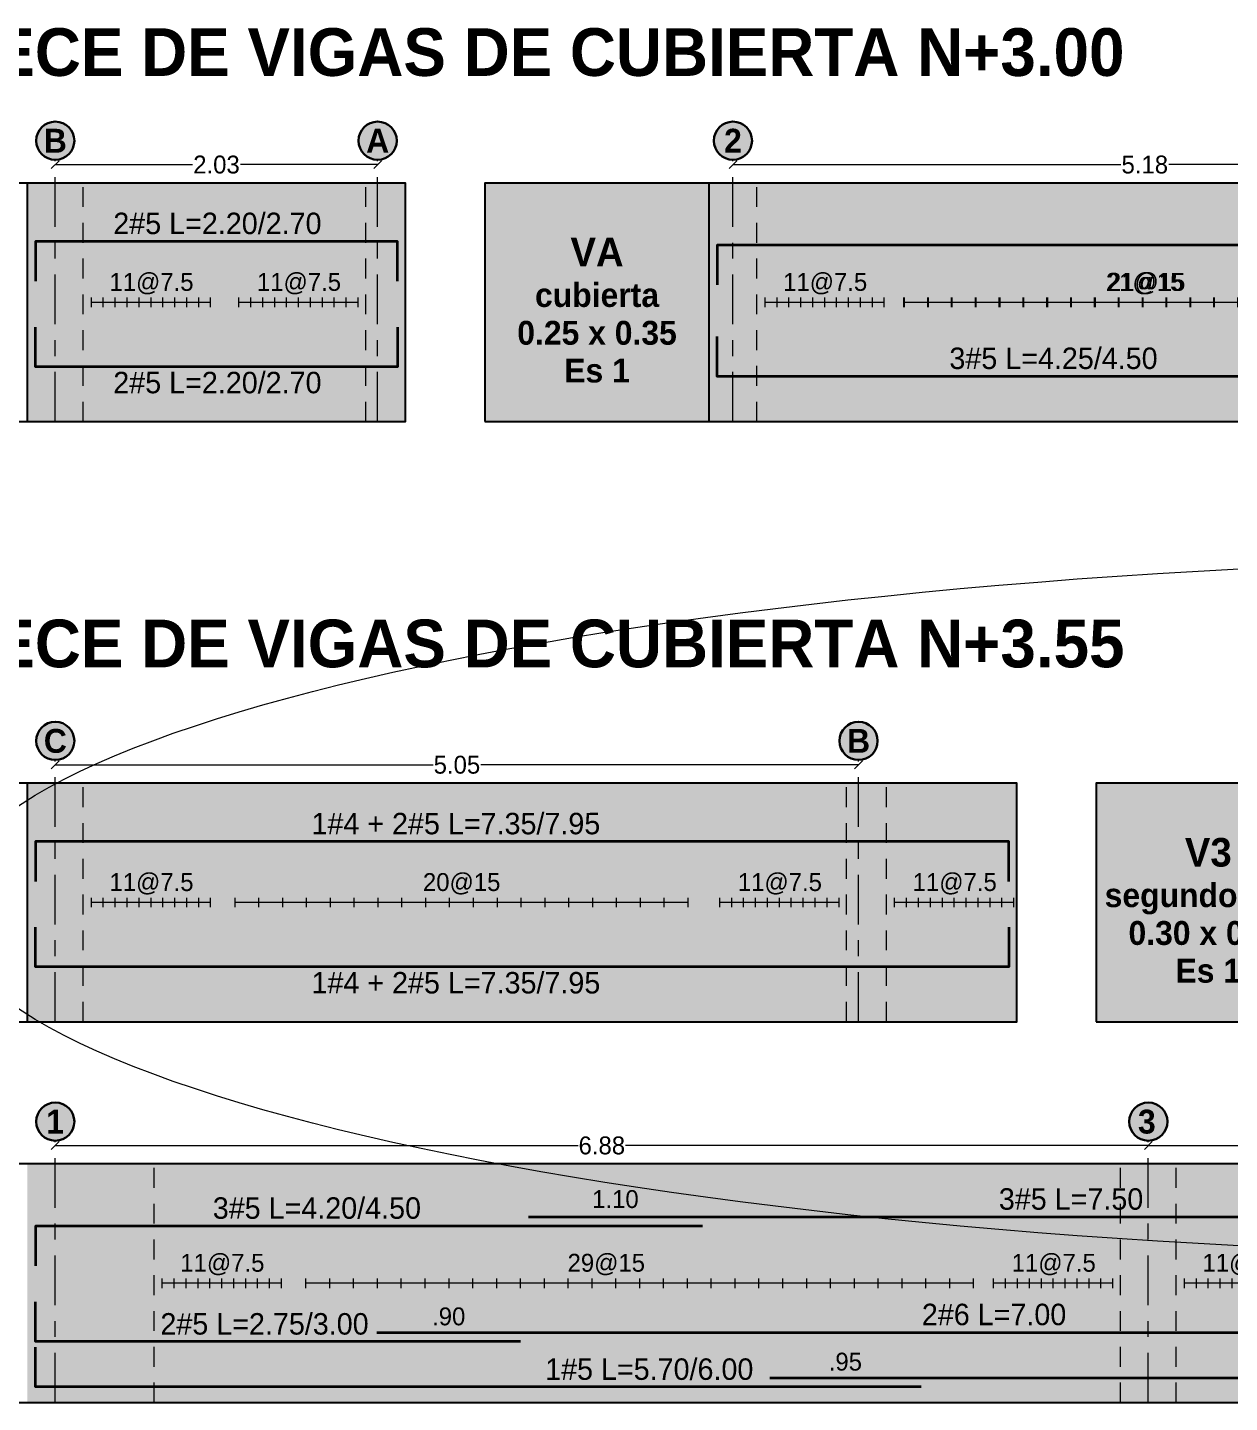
# Model space of a CAD drawing. Header units: metres. Extents: x 187 to 346, y 195 to 238.
# Drawn here: x 311.66 to 319.22, y 212.62 to 221.27 of the extents above; entities that cross this region are included whole.
import ezdxf
from ezdxf.enums import TextEntityAlignment as Align

# ---------------------------------------------------------------- set-up
doc = ezdxf.new("R2010")
doc.units = ezdxf.units.M
doc.linetypes.add('CENTER', pattern=[2, 1.25, -0.25, 0.25, -0.25])
doc.linetypes.add('HIDDEN', pattern=[0.375, 0.25, -0.125])
for name, color, linetype, lineweight, true_color in [('Achu-Sombra 3', 9, 'Continuous', 13, 0xc9c9c9), ('Achu-Sombra 4', 254, 'Continuous', 13, 0xe0e0e0), ('Achu-Sombra 5', 254, 'Continuous', 13, 0xe8e8e8)]:
    doc.layers.add(name, color=color, linetype=linetype, lineweight=lineweight, true_color=true_color)
for name, color, linetype, lineweight in [('Tex-Tex', 8, 'Continuous', 25), ('¡Despiece-Cotas', 13, 'Continuous', 25), ('¡Despiece-Ejes-Linea', 30, 'CENTER', 9), ('¡Despiece-Estribos', 1, 'Continuous', 13), ('¡Despiece-Nudos', 7, 'HIDDEN', 9), ('¡Despiece-Refuerzo 1', 144, 'Continuous', 35), ('¡Despiece-T-refuerzo', 8, 'Continuous', 25), ('¡Despiece-Título', 7, 'Continuous', 25), ('¡Despiece-Vigas', 8, 'Continuous', 25), ('¡Ejes-Etiqueta', 1, 'Continuous', 30), ('¡Ejes-Linea', 8, 'CENTER', 9), ('¡Ejes-Texto', 7, 'Continuous', 25)]:
    doc.layers.add(name, color=color, linetype=linetype, lineweight=lineweight)
doc.layers.add('¡¡NOTAS QUE NO SE IMPRIMEN', color=5, linetype='Continuous', lineweight=0, plot=False)
doc.styles.add('Century Gothic', font='GOTHIC.TTF')
doc.styles.add('Century Gothic Gordas', font='GOTHICB.TTF')
doc.styles.add('Cotas', font='GOTHIC.TTF')
doc.dimstyles.new('NINGUNA', dxfattribs={"dimtxt": 0.1125, "dimasz": 0.065, "dimexe": 0.025, "dimexo": 0.075, "dimgap": 0.005, "dimtad": 0, "dimtoh": 1, "dimzin": 4, "dimdsep": 46, "dimtxsty": 'Cotas', "dimblk": 'OBLIQUE', "dimcen": 0, "dimse1": 1, "dimse2": 1, "dimclrd": 256, "dimclre": 256, "dimclrt": 256, "dimadec": 1, "dimazin": 0, "dimtfac": 1.333333, "dimtix": 1, "dimtofl": 0, "dimtmove": 2, "dimatfit": 0, "dimfxl": 1, "dimtolj": 1, "dimtzin": 0, "dimlwd": 9, "dimlwe": 9, "dimarcsym": 0})

# ---------------------------------------------------------------- blocks, each defined once
blk = doc.blocks.new('*U24')
blk.add_solid([(0, 0), (0.45, 0), (0, -2.25), (0.45, -2.25)])
blk = doc.blocks.new('*U33')
blk.add_solid([(0, 0), (7.285, 0), (0, -2.25), (7.285, -2.25)])
blk = doc.blocks.new('*U15')
blk.add_solid([(0, 0), (1.23, 0), (0, -2.25), (1.23, -2.25)])
blk = doc.blocks.new('*U32')
blk.add_solid([(0, 0), (2.667, 0), (0, -2.25), (2.667, -2.25)])
blk = doc.blocks.new('*U12')
blk.add_solid([(0, 0), (0.525, 0), (0, -2.25), (0.525, -2.25)])
blk = doc.blocks.new('*U14')
blk.add_solid([(0, 0), (0.375, 0), (0, -2.25), (0.375, -2.25)])
blk = doc.blocks.new('Fleje despiece')
at = {"layer": '¡Despiece-Estribos'}
blk.add_line((0, 0.045375), (0, -0.045375), dxfattribs=at)
blk = doc.blocks.new('*U187')
at = {"layer": '¡Despiece-Estribos', "xscale": 0.6666666666666665, "yscale": 0.6666666666666665, "zscale": 0.6666666666666665}
blk.add_blockref('Fleje despiece', (0, 0), dxfattribs=at)
blk = doc.blocks.new('*U188')
at = {"layer": '¡Despiece-Estribos', "color": 0, "linetype": 'ByBlock', "lineweight": -2, "transparency": 16777216}
for p in [(0, 0), (0.075, 0), (0.15, 0), (0.225, 0), (0.3, 0), (0.375, 0), (0.45, 0), (0.525, 0), (0.6, 0), (0.675, 0), (0.75, 0)]:
    blk.add_blockref('*U187', p, dxfattribs=at)
blk = doc.blocks.new('_Oblique')
at = {"color": 0, "linetype": 'ByBlock', "lineweight": -2}
blk.add_line((-0.5, -0.5), (0.5, 0.5), dxfattribs=at)
blk = doc.blocks.new('*D426')
at = {"layer": 'Defpoints', "color": 0, "transparency": 16777216}
for p in [(311.8347, 220.4361), (313.8626, 220.4361), (313.8626, 220.4055)]:
    blk.add_point(p, dxfattribs=at)
at = {"layer": '¡Despiece-Cotas', "lineweight": 9, "transparency": 16777216}
for p, q in [((311.8347, 220.4055), (312.6971, 220.4055)), ((313.8626, 220.4055), (313.0002, 220.4055))]:
    blk.add_line(p, q, dxfattribs=at)
at = {"layer": '¡Despiece-Cotas', "lineweight": 9, "transparency": 16777216, "xscale": 0.05, "yscale": 0.05, "zscale": 0.05, "rotation": 180}
blk.add_blockref('_Oblique', (311.8347, 220.4055), dxfattribs=at)
at = {"layer": '¡Despiece-Cotas', "lineweight": 9, "transparency": 16777216, "xscale": 0.05, "yscale": 0.05, "zscale": 0.05}
blk.add_blockref('_Oblique', (313.8626, 220.4055), dxfattribs=at)
at = {"layer": '¡Despiece-Cotas', "transparency": 16777216, "insert": (312.8487, 220.4055), "char_height": 0.1125, "attachment_point": 5, "style": 'Cotas'}
blk.add_mtext('\\A1;2.03', dxfattribs=at)
blk = doc.blocks.new('Etiqueta Ejes')
at = {"layer": '¡Ejes-Etiqueta', "true_color": 0xe0e0e0}
h = blk.add_hatch(color=254, dxfattribs=at)
h.dxf.hatch_style = 1
edge = h.paths.add_edge_path()
edge.add_arc((0, 0), 0.12, 0, 360)
at = {"layer": '¡Ejes-Etiqueta'}
blk.add_circle((0, 0), 0.12, dxfattribs=at)
blk = doc.blocks.new('*U185')
at = {"layer": '¡Despiece-Estribos', "xscale": 0.6666666666666665, "yscale": 0.6666666666666665, "zscale": 0.6666666666666665}
blk.add_blockref('Fleje despiece', (0, 0), dxfattribs=at)
blk = doc.blocks.new('*U186')
at = {"layer": '¡Despiece-Estribos', "color": 0, "linetype": 'ByBlock', "lineweight": -2, "transparency": 16777216}
for p in [(0, 0), (0.075, 0), (0.15, 0), (0.225, 0), (0.3, 0), (0.375, 0), (0.45, 0), (0.525, 0), (0.6, 0), (0.675, 0), (0.75, 0)]:
    blk.add_blockref('*U185', p, dxfattribs=at)
blk = doc.blocks.new('*U8')
blk.add_solid([(0, 0), (8.81, 0), (0, -2.25), (8.81, -2.25)])
blk = doc.blocks.new('*U259')
at = {"layer": '¡Despiece-Estribos', "xscale": 0.6666666666666665, "yscale": 0.6666666666666665, "zscale": 0.6666666666666665}
blk.add_blockref('Fleje despiece', (0, 0), dxfattribs=at)
blk = doc.blocks.new('*U260')
at = {"layer": '¡Despiece-Estribos', "color": 0, "linetype": 'ByBlock', "lineweight": -2, "transparency": 16777216}
for p in [(0, 0), (0.075, 0), (0.15, 0), (0.225, 0), (0.3, 0), (0.375, 0), (0.45, 0), (0.525, 0), (0.6, 0), (0.675, 0), (0.75, 0)]:
    blk.add_blockref('*U259', p, dxfattribs=at)
blk = doc.blocks.new('*U40')
at = {"layer": '¡Despiece-Estribos', "xscale": 0.6666666666666665, "yscale": 0.6666666666666665, "zscale": 0.6666666666666665}
blk.add_blockref('Fleje despiece', (0, 0), dxfattribs=at)
blk = doc.blocks.new('*U41')
at = {"layer": '¡Despiece-Estribos', "color": 0, "linetype": 'ByBlock', "lineweight": -2, "transparency": 16777216}
for p in [(0, 0), (0.15, 0), (0.3, 0), (0.45, 0), (0.6, 0), (0.75, 0), (0.9, 0), (1.05, 0), (1.2, 0), (1.35, 0), (1.5, 0), (1.65, 0), (1.8, 0), (1.95, 0), (2.1, 0), (2.25, 0), (2.4, 0), (2.55, 0), (2.7, 0), (2.85, 0)]:
    blk.add_blockref('*U40', p, dxfattribs=at)
blk = doc.blocks.new('*D377')
at = {"layer": 'Defpoints', "color": 0, "transparency": 16777216}
for p in [(311.8347, 216.6615), (316.8879, 216.6615), (316.8879, 216.631)]:
    blk.add_point(p, dxfattribs=at)
at = {"layer": '¡Despiece-Cotas', "lineweight": 9, "transparency": 16777216}
for p, q in [((311.8347, 216.631), (314.211, 216.631)), ((316.8879, 216.631), (314.5116, 216.631))]:
    blk.add_line(p, q, dxfattribs=at)
at = {"layer": '¡Despiece-Cotas', "lineweight": 9, "transparency": 16777216, "xscale": 0.05, "yscale": 0.05, "zscale": 0.05, "rotation": 180}
blk.add_blockref('_Oblique', (311.8347, 216.631), dxfattribs=at)
at = {"layer": '¡Despiece-Cotas', "lineweight": 9, "transparency": 16777216, "xscale": 0.05, "yscale": 0.05, "zscale": 0.05}
blk.add_blockref('_Oblique', (316.8879, 216.631), dxfattribs=at)
at = {"layer": '¡Despiece-Cotas', "transparency": 16777216, "insert": (314.3613, 216.631), "char_height": 0.1125, "attachment_point": 5, "style": 'Cotas'}
blk.add_mtext('\\A1;5.05', dxfattribs=at)
blk = doc.blocks.new('*U255')
at = {"layer": '¡Despiece-Estribos', "xscale": 0.6666666666666665, "yscale": 0.6666666666666665, "zscale": 0.6666666666666665}
blk.add_blockref('Fleje despiece', (0, 0), dxfattribs=at)
blk = doc.blocks.new('*U256')
at = {"layer": '¡Despiece-Estribos', "color": 0, "linetype": 'ByBlock', "lineweight": -2, "transparency": 16777216}
for p in [(0, 0), (0.075, 0), (0.15, 0), (0.225, 0), (0.3, 0), (0.375, 0), (0.45, 0), (0.525, 0), (0.6, 0), (0.675, 0), (0.75, 0)]:
    blk.add_blockref('*U255', p, dxfattribs=at)
blk = doc.blocks.new('*U257')
at = {"layer": '¡Despiece-Estribos', "xscale": 0.6666666666666665, "yscale": 0.6666666666666665, "zscale": 0.6666666666666665}
blk.add_blockref('Fleje despiece', (0, 0), dxfattribs=at)
blk = doc.blocks.new('*U258')
at = {"layer": '¡Despiece-Estribos', "color": 0, "linetype": 'ByBlock', "lineweight": -2, "transparency": 16777216}
for p in [(0, 0), (0.075, 0), (0.15, 0), (0.225, 0), (0.3, 0), (0.375, 0), (0.45, 0), (0.525, 0), (0.6, 0), (0.675, 0), (0.75, 0)]:
    blk.add_blockref('*U257', p, dxfattribs=at)
blk = doc.blocks.new('*U21')
blk.add_solid([(0, 0), (8.741, 0), (0, -2.25), (8.741, -2.25)])
blk = doc.blocks.new('*U13')
blk.add_solid([(0, 0), (9.978, 0), (0, -2.25), (9.978, -2.25)])
blk = doc.blocks.new('*U20')
blk.add_solid([(0, 0), (1.194, 0), (0, -2.25), (1.194, -2.25)])
blk = doc.blocks.new('*D379')
at = {"layer": 'Defpoints', "color": 0, "transparency": 16777216}
for p in [(318.7108, 214.2672), (324.8953, 214.2672), (324.8953, 214.2366)]:
    blk.add_point(p, dxfattribs=at)
at = {"layer": '¡Despiece-Cotas', "lineweight": 9, "transparency": 16777216}
for p, q in [((318.7108, 214.2366), (321.6541, 214.2366)), ((324.8953, 214.2366), (321.952, 214.2366))]:
    blk.add_line(p, q, dxfattribs=at)
at = {"layer": '¡Despiece-Cotas', "lineweight": 9, "transparency": 16777216, "xscale": 0.05, "yscale": 0.05, "zscale": 0.05, "rotation": 180}
blk.add_blockref('_Oblique', (318.7108, 214.2366), dxfattribs=at)
at = {"layer": '¡Despiece-Cotas', "lineweight": 9, "transparency": 16777216, "xscale": 0.05, "yscale": 0.05, "zscale": 0.05}
blk.add_blockref('_Oblique', (324.8953, 214.2366), dxfattribs=at)
at = {"layer": '¡Despiece-Cotas', "transparency": 16777216, "insert": (321.8031, 214.2366), "char_height": 0.1125, "attachment_point": 5, "style": 'Cotas'}
blk.add_mtext('\\A1;6.18', dxfattribs=at)
blk = doc.blocks.new('*D380')
at = {"layer": 'Defpoints', "color": 0, "transparency": 16777216}
for p in [(311.8347, 214.2672), (311.8347, 214.2366), (318.7108, 214.2672)]:
    blk.add_point(p, dxfattribs=at)
at = {"layer": '¡Despiece-Cotas', "lineweight": 9, "transparency": 16777216}
for p, q in [((311.8347, 214.2366), (315.1238, 214.2366)), ((318.7108, 214.2366), (315.4217, 214.2366))]:
    blk.add_line(p, q, dxfattribs=at)
at = {"layer": '¡Despiece-Cotas', "lineweight": 9, "transparency": 16777216, "xscale": 0.05, "yscale": 0.05, "zscale": 0.05, "rotation": 180}
blk.add_blockref('_Oblique', (311.8347, 214.2366), dxfattribs=at)
at = {"layer": '¡Despiece-Cotas', "lineweight": 9, "transparency": 16777216, "xscale": 0.05, "yscale": 0.05, "zscale": 0.05}
blk.add_blockref('_Oblique', (318.7108, 214.2366), dxfattribs=at)
at = {"layer": '¡Despiece-Cotas', "transparency": 16777216, "insert": (315.2728, 214.2366), "char_height": 0.1125, "attachment_point": 5, "style": 'Cotas'}
blk.add_mtext('\\A1;6.88', dxfattribs=at)
blk = doc.blocks.new('*D381')
at = {"layer": 'Defpoints', "color": 0, "transparency": 16777216}
for p in [(314.8107, 213.899), (314.8107, 213.7869), (315.9059, 213.7299)]:
    blk.add_point(p, dxfattribs=at)
at = {"layer": '¡Despiece-Cotas', "transparency": 16777216, "insert": (315.3583, 213.899), "char_height": 0.1125, "attachment_point": 5, "style": 'Cotas'}
blk.add_mtext('\\A1;1.10', dxfattribs=at)
blk = doc.blocks.new('*D383')
at = {"layer": 'Defpoints', "color": 0, "transparency": 16777216}
for p in [(317.2813, 212.8767), (316.3288, 212.7759), (317.2813, 212.719)]:
    blk.add_point(p, dxfattribs=at)
at = {"layer": '¡Despiece-Cotas', "transparency": 16777216, "insert": (316.805, 212.8767), "char_height": 0.1125, "attachment_point": 5, "style": 'Cotas'}
blk.add_mtext('\\A1;.95', dxfattribs=at)
blk = doc.blocks.new('*D393')
at = {"layer": 'Defpoints', "color": 0, "transparency": 16777216}
for p in [(314.7608, 213.1614), (313.8583, 213.0607), (314.7608, 213.0038)]:
    blk.add_point(p, dxfattribs=at)
at = {"layer": '¡Despiece-Cotas', "transparency": 16777216, "insert": (314.3096, 213.1614), "char_height": 0.1125, "attachment_point": 5, "style": 'Cotas'}
blk.add_mtext('\\A1;.90', dxfattribs=at)
blk = doc.blocks.new('*U50')
at = {"layer": '¡Despiece-Estribos', "xscale": 0.6666666666666665, "yscale": 0.6666666666666665, "zscale": 0.6666666666666665}
blk.add_blockref('Fleje despiece', (0, 0), dxfattribs=at)
blk = doc.blocks.new('*U51')
at = {"layer": '¡Despiece-Estribos', "color": 0, "linetype": 'ByBlock', "lineweight": -2, "transparency": 16777216}
for p in [(0, 0), (0.075, 0), (0.15, 0), (0.225, 0), (0.3, 0), (0.375, 0), (0.45, 0), (0.525, 0), (0.6, 0), (0.675, 0), (0.75, 0)]:
    blk.add_blockref('*U50', p, dxfattribs=at)
blk = doc.blocks.new('*U52')
at = {"layer": '¡Despiece-Estribos', "xscale": 0.6666666666666665, "yscale": 0.6666666666666665, "zscale": 0.6666666666666665}
blk.add_blockref('Fleje despiece', (0, 0), dxfattribs=at)
blk = doc.blocks.new('*U53')
at = {"layer": '¡Despiece-Estribos', "color": 0, "linetype": 'ByBlock', "lineweight": -2, "transparency": 16777216}
for p in [(0, 0), (0.15, 0), (0.3, 0), (0.45, 0), (0.6, 0), (0.75, 0), (0.9, 0), (1.05, 0), (1.2, 0), (1.35, 0), (1.5, 0), (1.65, 0), (1.8, 0), (1.95, 0), (2.1, 0), (2.25, 0), (2.4, 0), (2.55, 0), (2.7, 0), (2.85, 0), (3, 0), (3.15, 0), (3.3, 0), (3.45, 0), (3.6, 0), (3.75, 0), (3.9, 0), (4.05, 0), (4.2, 0)]:
    blk.add_blockref('*U52', p, dxfattribs=at)
blk = doc.blocks.new('*U58')
at = {"layer": '¡Despiece-Estribos', "xscale": 0.6666666666666665, "yscale": 0.6666666666666665, "zscale": 0.6666666666666665}
blk.add_blockref('Fleje despiece', (0, 0), dxfattribs=at)
blk = doc.blocks.new('*U39')
at = {"layer": '¡Despiece-Estribos', "color": 0, "linetype": 'ByBlock', "lineweight": -2, "transparency": 16777216}
for p in [(0, 0), (0.075, 0), (0.15, 0), (0.225, 0), (0.3, 0), (0.375, 0), (0.45, 0), (0.525, 0), (0.6, 0), (0.675, 0), (0.75, 0)]:
    blk.add_blockref('*U58', p, dxfattribs=at)
blk = doc.blocks.new('*U54')
at = {"layer": '¡Despiece-Estribos', "xscale": 0.6666666666666665, "yscale": 0.6666666666666665, "zscale": 0.6666666666666665}
blk.add_blockref('Fleje despiece', (0, 0), dxfattribs=at)
blk = doc.blocks.new('*U55')
at = {"layer": '¡Despiece-Estribos', "color": 0, "linetype": 'ByBlock', "lineweight": -2, "transparency": 16777216}
for p in [(0, 0), (0.075, 0), (0.15, 0), (0.225, 0), (0.3, 0), (0.375, 0), (0.45, 0), (0.525, 0), (0.6, 0), (0.675, 0), (0.75, 0)]:
    blk.add_blockref('*U54', p, dxfattribs=at)
blk = doc.blocks.new('*U7')
blk.add_solid([(0, 0), (2.115, 0), (0, -2.25), (2.115, -2.25)])
blk = doc.blocks.new('*D396')
at = {"layer": 'Defpoints', "color": 0, "transparency": 16777216}
for p in [(321.2796, 220.4055), (316.0979, 220.2895), (321.2796, 220.2895)]:
    blk.add_point(p, dxfattribs=at)
at = {"layer": '¡Despiece-Cotas', "lineweight": 9, "transparency": 16777216}
for p, q in [((316.0979, 220.4055), (318.5377, 220.4055)), ((321.2796, 220.4055), (318.8398, 220.4055))]:
    blk.add_line(p, q, dxfattribs=at)
at = {"layer": '¡Despiece-Cotas', "lineweight": 9, "transparency": 16777216, "xscale": 0.05, "yscale": 0.05, "zscale": 0.05, "rotation": 180}
blk.add_blockref('_Oblique', (316.0979, 220.4055), dxfattribs=at)
at = {"layer": '¡Despiece-Cotas', "lineweight": 9, "transparency": 16777216, "xscale": 0.05, "yscale": 0.05, "zscale": 0.05}
blk.add_blockref('_Oblique', (321.2796, 220.4055), dxfattribs=at)
at = {"layer": '¡Despiece-Cotas', "transparency": 16777216, "insert": (318.6887, 220.4055), "char_height": 0.1125, "attachment_point": 5, "style": 'Cotas'}
blk.add_mtext('\\A1;5.18', dxfattribs=at)
blk = doc.blocks.new('*U63')
at = {"layer": '¡Despiece-Estribos', "xscale": 0.6666666666666665, "yscale": 0.6666666666666665, "zscale": 0.6666666666666665}
blk.add_blockref('Fleje despiece', (0, 0), dxfattribs=at)
blk = doc.blocks.new('*U64')
at = {"layer": '¡Despiece-Estribos', "color": 0, "linetype": 'ByBlock', "lineweight": -2, "transparency": 16777216}
for p in [(0, 0), (0.15, 0), (0.3, 0), (0.45, 0), (0.6, 0), (0.75, 0), (0.9, 0), (1.05, 0), (1.2, 0), (1.35, 0), (1.5, 0), (1.65, 0), (1.8, 0), (1.95, 0), (2.1, 0), (2.25, 0), (2.4, 0), (2.55, 0), (2.7, 0), (2.85, 0), (3, 0)]:
    blk.add_blockref('*U63', p, dxfattribs=at)
blk = doc.blocks.new('*U61')
at = {"layer": '¡Despiece-Estribos', "xscale": 0.6666666666666665, "yscale": 0.6666666666666665, "zscale": 0.6666666666666665}
blk.add_blockref('Fleje despiece', (0, 0), dxfattribs=at)
blk = doc.blocks.new('*U62')
at = {"layer": '¡Despiece-Estribos', "color": 0, "linetype": 'ByBlock', "lineweight": -2, "transparency": 16777216}
for p in [(0, 0), (0.075, 0), (0.15, 0), (0.225, 0), (0.3, 0), (0.375, 0), (0.45, 0), (0.525, 0), (0.6, 0), (0.675, 0), (0.75, 0)]:
    blk.add_blockref('*U61', p, dxfattribs=at)
blk = doc.blocks.new('*U73')
at = {"layer": '¡Despiece-Estribos', "xscale": 0.6666666666666665, "yscale": 0.6666666666666665, "zscale": 0.6666666666666665}
blk.add_blockref('Fleje despiece', (0, 0), dxfattribs=at)
blk = doc.blocks.new('*U74')
at = {"layer": '¡Despiece-Estribos', "color": 0, "linetype": 'ByBlock', "lineweight": -2, "transparency": 16777216}
for p in [(0, 0), (0.15, 0), (0.3, 0), (0.45, 0), (0.6, 0), (0.75, 0), (0.9, 0), (1.05, 0), (1.2, 0), (1.35, 0), (1.5, 0), (1.65, 0), (1.8, 0), (1.95, 0), (2.1, 0), (2.25, 0), (2.4, 0), (2.55, 0), (2.7, 0), (2.85, 0), (3, 0)]:
    blk.add_blockref('*U73', p, dxfattribs=at)

msp = doc.modelspace()

# ---------------------------------------------------------------- linework, layer by layer
at = {"layer": '¡Despiece-Ejes-Linea', "ltscale": 0.25}
for p, q in [((311.8347, 218.7895), (311.8347, 220.4361)), ((313.8626, 218.7895), (313.8626, 220.4361)), ((316.0979, 218.7895), (316.0979, 220.4361)), ((311.8347, 215.015), (311.8347, 216.6615)), ((316.8879, 215.015), (316.8879, 216.6615))]:
    msp.add_line(p, q, dxfattribs=at)
at = {"layer": '¡Despiece-Estribos'}
for p, q in [((312.8097, 219.5395), (312.0597, 219.5395)), ((313.7376, 219.5395), (312.9876, 219.5395)), ((317.0479, 219.5395), (316.2979, 219.5395)), ((320.1733, 219.5395), (317.1711, 219.5395)), ((320.1757, 219.5395), (317.1757, 219.5395)), ((312.8097, 215.765), (312.0597, 215.765)), ((315.8135, 215.765), (312.9635, 215.765)), ((316.7629, 215.765), (316.0129, 215.765)), ((317.8629, 215.765), (317.1129, 215.765)), ((313.2556, 213.3706), (312.5056, 213.3706)), ((317.6094, 213.3706), (313.4094, 213.3706)), ((318.4858, 213.3706), (317.7358, 213.3706)), ((319.6858, 213.3706), (318.9358, 213.3706))]:
    msp.add_line(p, q, dxfattribs=at)
at = {"layer": '¡Despiece-Nudos', "ltscale": 0.5}
for p, q in [((312.0097, 218.7895), (312.0097, 220.2895)), ((313.7876, 218.7895), (313.7876, 220.2895)), ((316.2479, 218.7895), (316.2479, 220.2895)), ((312.0097, 215.015), (312.0097, 216.515)), ((316.8129, 215.015), (316.8129, 216.515)), ((317.0629, 215.015), (317.0629, 216.515)), ((312.4556, 212.6206), (312.4556, 214.1206)), ((318.5358, 212.6206), (318.5358, 214.1206)), ((318.8858, 212.6206), (318.8858, 214.1206))]:
    msp.add_line(p, q, dxfattribs=at)
at = {"layer": '¡Despiece-Refuerzo 1'}
for p, q in [((322.314, 213.7869), (314.8107, 213.7869)), ((313.8583, 213.0607), (320.4306, 213.0607)), ((316.3288, 212.7759), (323.501, 212.7759))]:
    msp.add_line(p, q, dxfattribs=at)
for points in [[(313.9876, 219.6725), (313.9876, 219.9225), (311.7097, 219.9225), (311.7097, 219.6725)], [(324.7433, 219.9001), (315.9979, 219.9001), (315.9979, 219.6501)], [(313.9876, 219.3841), (313.9876, 219.1341), (311.7097, 219.1341), (311.7097, 219.3841)], [(320.2465, 219.0742), (315.9979, 219.0742), (315.9979, 219.3242)], [(317.8329, 215.898), (317.8329, 216.148), (311.7097, 216.148), (311.7097, 215.898)], [(317.8329, 215.6096), (317.8329, 215.3596), (311.7097, 215.3596), (311.7097, 215.6096)], [(315.9059, 213.7299), (311.7097, 213.7299), (311.7097, 213.4799)], [(314.7608, 213.0038), (311.7097, 213.0038), (311.7097, 213.2538)], [(317.2813, 212.719), (311.7097, 212.719), (311.7097, 212.969)]]:
    msp.add_lwpolyline(points, dxfattribs=at)
at = {"layer": '¡Despiece-Vigas'}
for p, q in [((311.6597, 218.7895), (311.6597, 220.2895)), ((315.9479, 218.7895), (315.9479, 220.2895)), ((315.9479, 218.7895), (315.9479, 220.2895)), ((311.6597, 215.015), (311.6597, 216.515))]:
    msp.add_line(p, q, dxfattribs=at)
for points in [[(310.2495, 218.7895), (314.0376, 218.7895), (314.0376, 220.2895), (310.2495, 220.2895)], [(314.5376, 218.7895), (327.6067, 218.7895), (327.6067, 220.2895), (314.5376, 220.2895)], [(310.2495, 215.015), (317.8829, 215.015), (317.8829, 216.515), (310.2495, 216.515)], [(318.3829, 215.015), (329.6596, 215.015), (329.6596, 216.515), (318.3829, 216.515)], [(310.2495, 212.6206), (332.6196, 212.6206), (332.6196, 214.1206), (310.2495, 214.1206)]]:
    msp.add_lwpolyline(points, close=True, dxfattribs=at)
at = {"layer": '¡Ejes-Linea', "ltscale": 0.25}
for p, q in [((311.8347, 212.6206), (311.8347, 214.2672)), ((318.7108, 212.6206), (318.7108, 214.2672))]:
    msp.add_line(p, q, dxfattribs=at)
at = {"layer": '¡¡NOTAS QUE NO SE IMPRIMEN', "linetype": 'Continuous', "lineweight": 5}
msp.add_ellipse((321.997, 215.7347), major_axis=(-10.8598, 0), ratio=0.202448, dxfattribs=at)

# ---------------------------------------------------------------- block references
at = {"layer": 'Achu-Sombra 3', "yscale": 0.6666666666666665, "zscale": 0.6666666666666665}
for name, p, xscale in [('*U12', (312.0097, 220.2895), -0.6666666666666665), ('*U14', (313.7876, 220.2895), 0.6666666666666665), ('*U24', (316.2479, 220.2895), -0.6666666666666665), ('*U12', (312.0097, 216.515), -0.6666666666666665), ('*U14', (316.8129, 216.515), 0.6666666666666665), ('*U20', (311.6597, 214.1206), 0.6666666666666665), ('*U12', (318.5358, 214.1206), 0.6666666666666665)]:
    msp.add_blockref(name, p, dxfattribs=dict(at, xscale=xscale))
at = {"layer": 'Achu-Sombra 4', "yscale": 0.6666666666666665, "zscale": 0.6666666666666665}
for name, p, xscale in [('*U32', (312.0097, 220.2895), 0.6666666666666665), ('*U15', (314.0376, 220.2895), -0.6666666666666665), ('*U33', (316.2479, 220.2895), 0.6666666666666665), ('*U8', (312.0097, 216.515), 0.6666666666666665), ('*U15', (317.8829, 216.515), -0.6666666666666665), ('*U13', (318.5358, 214.1206), -0.6666666666666665), ('*U21', (324.6953, 214.1206), -0.6666666666666665)]:
    msp.add_blockref(name, p, dxfattribs=dict(at, xscale=xscale))
at = {"layer": 'Achu-Sombra 5', "xscale": 0.6666666666666665, "yscale": 0.6666666666666665, "zscale": 0.6666666666666665}
for p in [(314.5376, 220.2895), (318.3829, 216.515)]:
    msp.add_blockref('*U7', p, dxfattribs=at)
at = {"layer": '¡Despiece-Estribos'}
for name, p in [('*U188', (312.0597, 219.5395)), ('*U186', (312.9876, 219.5395)), ('*U62', (316.2979, 219.5395)), ('*U64', (317.1711, 219.5395)), ('*U74', (317.1757, 219.5395)), ('*U260', (312.0597, 215.765)), ('*U41', (312.9635, 215.765)), ('*U256', (316.0129, 215.765)), ('*U258', (317.1129, 215.765)), ('*U51', (312.5056, 213.3706)), ('*U53', (313.4094, 213.3706)), ('*U39', (317.7358, 213.3706)), ('*U55', (318.9358, 213.3706))]:
    msp.add_blockref(name, p, dxfattribs=at)
at = {"layer": '¡Ejes-Etiqueta'}
for p in [(311.8347, 220.5561), (313.8626, 220.5561), (316.0979, 220.5561), (311.8347, 216.7815), (316.8879, 216.7815)]:
    msp.add_blockref('Etiqueta Ejes', p, dxfattribs=at)
at = {"layer": '¡Ejes-Etiqueta', "xscale": -1}
for p in [(311.8347, 214.3872), (318.7108, 214.3872)]:
    msp.add_blockref('Etiqueta Ejes', p, dxfattribs=at)

# ---------------------------------------------------------------- texts
at = {"layer": 'Tex-Tex', "char_height": 0.3, "attachment_point": 1, "style": 'Century Gothic Gordas'}
for s, insert in [('\\pxsm0.8;DESPIECE DE VIGAS DE CUBIERTA N+3.00', (310.2345, 221.2636)), ('\\pxsm0.8;DESPIECE DE VIGAS DE CUBIERTA N+3.55', (310.2345, 217.5442))]:
    msp.add_mtext_dynamic_manual_height_columns(s, width=13.040986, gutter_width=12.5, heights=[0], dxfattribs=dict(at, insert=insert))
at = {"layer": '¡Despiece-Estribos', "style": 'Century Gothic'}
for s, p in [('11@7.5', (312.4398, 219.6119)), ('11@7.5', (313.3677, 219.6119)), ('11@7.5', (316.6779, 219.6119)), ('21@15', (318.6875, 219.6119)), ('21@15', (318.7003, 219.6119)), ('11@7.5', (312.4398, 215.8374)), ('20@15', (314.3911, 215.8374)), ('11@7.5', (316.393, 215.8374)), ('11@7.5', (317.493, 215.8374)), ('11@7.5', (312.8857, 213.443)), ('29@15', (315.301, 213.443)), ('11@7.5', (318.1159, 213.443)), ('11@7.5', (319.3159, 213.443))]:
    msp.add_text(s, height=0.1125, rotation=0.00299, dxfattribs=at).set_placement(p, align=Align.CENTER)
at = {"layer": '¡Despiece-T-refuerzo', "style": 'Century Gothic'}
for s, rotation, p in [('2#5 L=2.20/2.70', 0.00299, (312.8545, 219.9686)), ('3#5 L=4.25/4.50', 0.00299, (318.1144, 219.1202)), ('2#5 L=2.20/2.70', 359.99701, (312.8545, 218.9676)), ('1#4 + 2#5 L=7.35/7.95', 0.00299, (314.3547, 216.194)), ('1#4 + 2#5 L=7.35/7.95', 359.99701, (314.3547, 215.193)), ('3#5 L=7.50', 359.99701, (318.2248, 213.833)), ('3#5 L=4.20/4.50', 0.00299, (313.4804, 213.776)), ('2#5 L=2.75/3.00', 359.99701, (313.1509, 213.0477)), ('2#6 L=7.00', 0.00299, (317.7404, 213.1068)), ('1#5 L=5.70/6.00', 359.99701, (315.5712, 212.7629))]:
    msp.add_text(s, height=0.135, rotation=rotation, dxfattribs=at).set_placement(p, align=Align.CENTER)
at = {"layer": '¡Despiece-Título', "char_height": 0.3, "attachment_point": 5, "style": 'Century Gothic Gordas'}
for s, insert in [('\\pxsm0.95;{\\H0.6x;VA\\H1.25001x;\\P\\H0.66666x;cubierta\\P\\ps*;0.25 x 0.35\\PEs 1}', (315.2427, 219.4895)), ('\\pxsm0.95;{\\H0.6x;V3\\H1.25001x;\\P\\H0.66666x;segundo piso\\P0.30 x 0.40\\P\\ps*;Es 1}', (319.088, 215.715))]:
    msp.add_mtext_dynamic_manual_height_columns(s, width=2.583588, gutter_width=0.625, heights=[0], dxfattribs=dict(at, insert=insert))
at = {"layer": '¡Ejes-Texto', "style": 'Century Gothic Gordas'}
for s, p in [('B', (311.8347, 220.5561)), ('A', (313.8626, 220.5561)), ('2', (316.0979, 220.5561)), ('C', (311.8347, 216.7815)), ('B', (316.8879, 216.7815))]:
    msp.add_text(s, height=0.15, dxfattribs=at).set_placement(p, align=Align.MIDDLE_CENTER)
for s, p in [('1', (311.8334, 214.3872)), ('3', (318.7016, 214.3872))]:
    msp.add_text(s, height=0.15, rotation=360, dxfattribs=at).set_placement(p, align=Align.MIDDLE_CENTER)

# ---------------------------------------------------------------- dimensions: what is measured, and where the dimension line sits
at = {"layer": '¡Despiece-Cotas'}
for base, p1, p2, override, picture, middle in [((313.8626, 220.4055), (311.8347, 220.4361), (313.8626, 220.4361), {"dimtxt": 0.1125, "dimasz": 0.05}, '*D426', (312.8487, 220.4055)), ((321.2796, 220.4055), (316.0979, 220.2895), (321.2796, 220.2895), {"dimasz": 0.05}, '*D396', (318.6887, 220.4055)), ((316.8879, 216.631), (311.8347, 216.6615), (316.8879, 216.6615), {"dimtxt": 0.1125, "dimasz": 0.05}, '*D377', (314.3613, 216.631)), ((324.8953, 214.2366), (318.7108, 214.2672), (324.8953, 214.2672), {"dimtxt": 0.1125, "dimasz": 0.05}, '*D379', (321.8031, 214.2366)), ((314.7608, 213.1614), (313.8583, 213.0607), (314.7608, 213.0038), {"dimasz": 0.05, "dimsd1": 1, "dimsd2": 1}, '*D393', (314.3096, 213.1614)), ((317.2813, 212.8767), (316.3288, 212.7759), (317.2813, 212.719), {"dimasz": 0.05, "dimsd1": 1, "dimsd2": 1}, '*D383', (316.805, 212.8767))]:
    dim = msp.add_linear_dim(base=base, p1=p1, p2=p2, dimstyle='NINGUNA', override=override, dxfattribs=at)
    dim.commit()
    dim.dimension.update_dxf_attribs({"geometry": picture, "text_midpoint": middle})
for base, p1, p2, override, picture, middle in [((311.8347, 214.2366), (318.7108, 214.2672), (311.8347, 214.2672), {"dimtxt": 0.1125, "dimasz": 0.05}, '*D380', (315.2728, 214.2366)), ((314.8107, 213.899), (315.9059, 213.7299), (314.8107, 213.7869), {"dimasz": 0.05, "dimsd1": 1, "dimsd2": 1}, '*D381', (315.3583, 213.899))]:
    dim = msp.add_linear_dim(base=base, p1=p1, p2=p2, angle=180, dimstyle='NINGUNA', override=override, dxfattribs=at)
    dim.commit()
    dim.dimension.update_dxf_attribs({"geometry": picture, "text_midpoint": middle})

doc.saveas('drawing.dxf')
